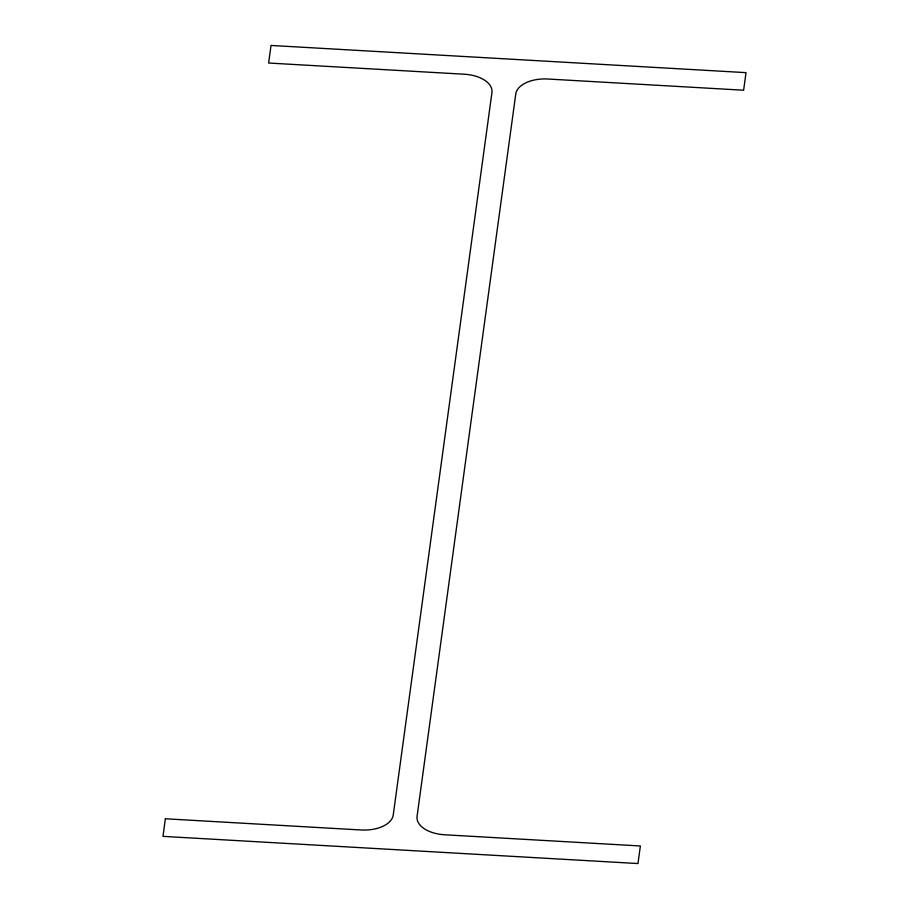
<?xml version="1.0" encoding="UTF-8"?>
<svg xmlns="http://www.w3.org/2000/svg" width="909" height="909" viewBox="0 0 909 909"><rect width="100%" height="100%" fill="white"/><g stroke="black" fill="none" stroke-linecap="round" stroke-linejoin="round"><path stroke-width="1.36" d="M165.37 818.782L162.972 836.36L637.97 863.55L640.368 845.972L444.615 834.769A29.906 16.76 1.2 0 1 417.072 816.373L515.767 93.991A29.906 16.76 1.2 0 1 547.866 79.015L743.63 90.218L746.028 72.64L271.03 45.45L268.632 63.028L464.385 74.231A29.906 16.76 1.2 0 1 491.928 92.627L393.233 815.009A29.906 16.76 1.2 0 1 361.134 829.985L165.37 818.782"/></g></svg>
